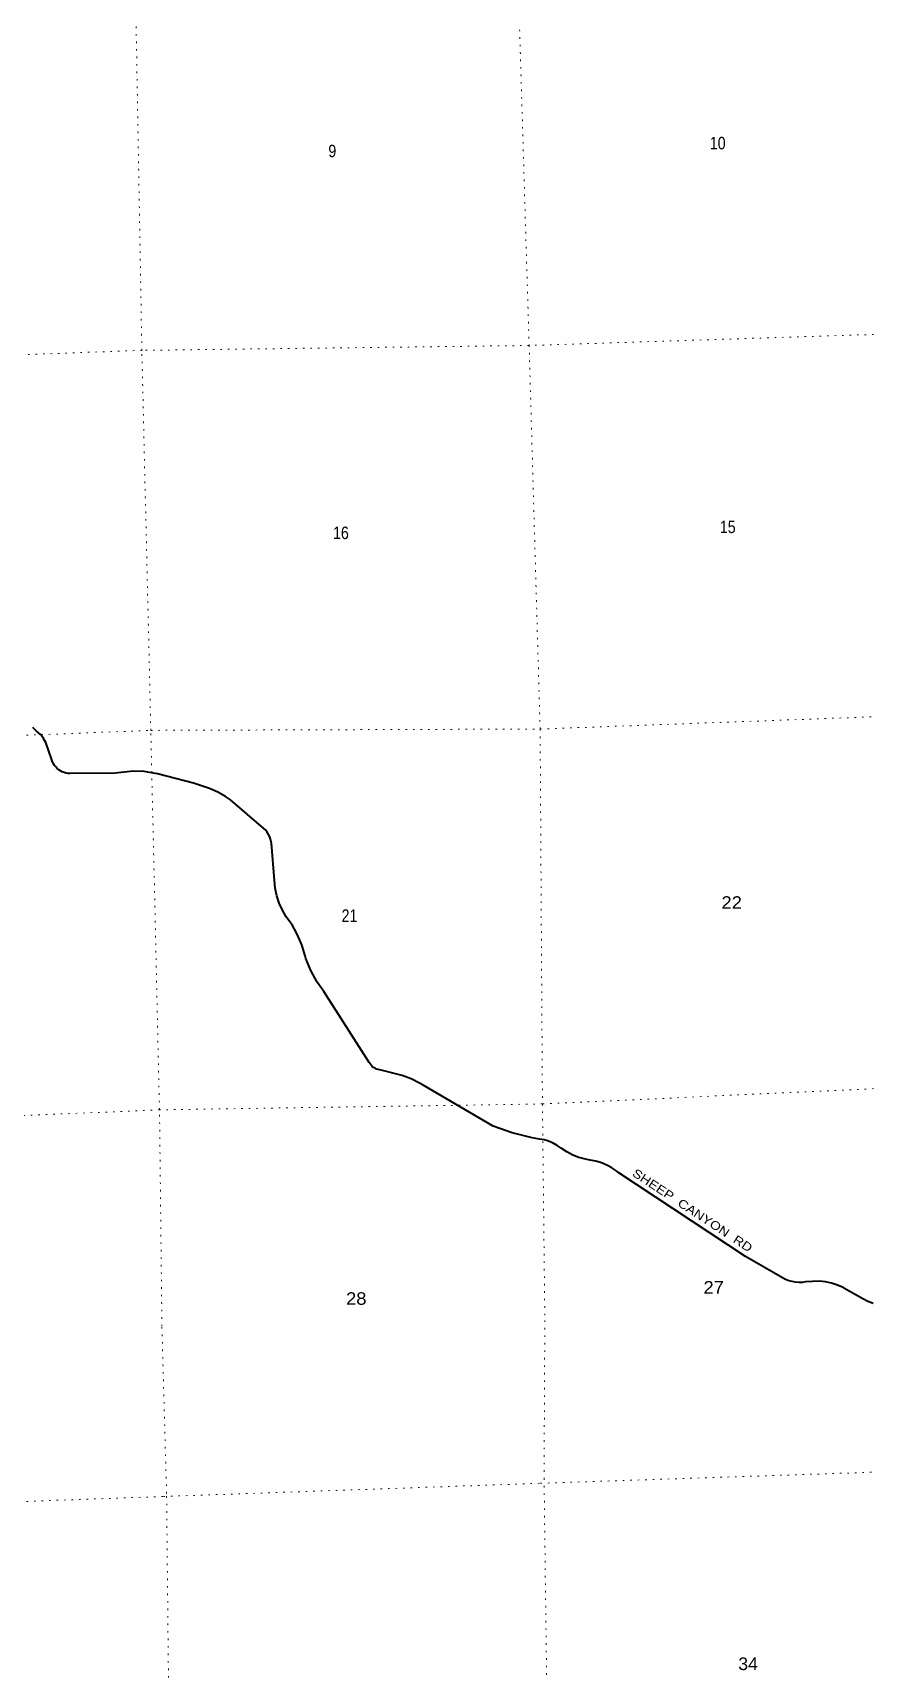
# Model space of a CAD drawing. Header units: feet. Extents: x 248627 to 501257, y -181930 to 5472.
# Drawn here: x 353216 to 364924, y -47886 to -24946 of the extents above; entities that cross this region are included whole.
import ezdxf

# ---------------------------------------------------------------- set-up
doc = ezdxf.new("R2010")
doc.units = ezdxf.units.FT
doc.header["$LTSCALE"] = 70
doc.linetypes.add('DOTTED', pattern=[1.5, 0.3, -1.2])
for name, color, linetype, lineweight in [('26', 7, 'Continuous', 40), ('27', 7, 'Continuous', 40), ('7', 7, 'DOTTED', 13)]:
    doc.layers.add(name, color=color, linetype=linetype, lineweight=lineweight)

msp = doc.modelspace()

# ---------------------------------------------------------------- linework, layer by layer
at = {"layer": '26'}
for points in [[(354963.03, -35327.99), (354934.62, -35321.7), (354779.58, -35297.35), (354622.85, -35289.34), (354372.56, -35316.96), (353737.64, -35323.13), (353712.7, -35323.37), (353687.64, -35319.23), (353682.1, -35318.28), (353654.65, -35310.56), (353628.15, -35300), (353602.9, -35286.74), (353579.18, -35270.91), (353557.24, -35252.69), (353537.32, -35232.27), (353519.65, -35209.89), (353504.41, -35185.78), (353491.78, -35160.21), (353481.89, -35133.46), (353398.7, -34890.77), (353387.22, -34866.07), (353368.89, -34834.55), (353347.37, -34805.11), (353322.89, -34778.08), (353295.72, -34753.76), (353266.16, -34732.42), (353214.85, -34677.83)], [(364992.21, -42748.07), (364917.64, -42719.72), (364846.45, -42683.73), (364583.25, -42532.08), (364572.4, -42526.39), (364493.19, -42490.72), (364410.69, -42463.53), (364325.8, -42445.12), (364239.45, -42435.68), (364044.49, -42446.7), (364002.49, -42452.28), (363954.13, -42453.91), (363905.87, -42450.49), (363858.22, -42442.04), (363811.73, -42428.65), (363766.88, -42410.48), (363724.18, -42387.72), (363201.94, -42088.29), (361430.21, -40919.5), (361399.93, -40894.94), (361333.07, -40848.82), (361261.76, -40809.94), (361186.77, -40778.72), (361108.93, -40755.52), (361029.09, -40740.58), (360960.48, -40728.13), (360870.34, -40703.11), (360783.32, -40668.8), (360700.35, -40625.59), (360622.36, -40573.94), (360621.27, -40573.09), (360566.25, -40534.7), (360507.51, -40502.28), (360445.71, -40476.17), (360381.51, -40456.67), (360315.63, -40443.99), (360214.51, -40427.04), (359936.36, -40359.82), (359666.75, -40263.89), (358685.56, -39688.96), (358645.21, -39664.88), (358520.89, -39602.04), (358390.68, -39552.54), (358077.84, -39477.18), (358055.44, -39471.67), (358033.48, -39463.77), (358012.46, -39453.62), (357992.63, -39441.33), (357974.18, -39427.04), (357957.33, -39410.89), (357942.26, -39393.07), (357929.14, -39373.78), (357293.39, -38377.66), (357202.85, -38245.52), (357114.4, -38084.65), (357043.26, -37915.43), (357034.05, -37876.92), (356986.54, -37723.34), (356923.24, -37575.58), (356844.84, -37435.24), (356832.33, -37420.08), (356768.75, -37332.55), (356714.66, -37238.85), (356670.66, -37140.01), (356637.24, -37037.11), (356614.76, -36931.28), (356603.46, -36823.69), (356560.64, -36301.66), (356557.29, -36279), (356549, -36243.98), (356537.09, -36210.02), (356521.7, -36177.49), (356502.99, -36146.75), (356481.17, -36118.13), (356456.48, -36091.95), (355985.02, -35692.03), (355918.18, -35646.3), (355807.73, -35583.92), (355691.36, -35533.42), (355468.79, -35457.86), (354963.03, -35327.99)]]:
    msp.add_lwpolyline(points, dxfattribs=at)
at = {"layer": '7'}
for points in [[(355026.15, -43067.82), (354992.31, -40034.95), (354870.79, -34719.13), (354744.96, -29395.42), (354650.59, -24050.43), (354552.27, -18707.61), (354431.32, -13407.88), (354393.85, -8189.73), (354330.37, -2863.78), (354215.82, 2369.73), (354207.27, 2776.62)], [(359609.38, 2861.97), (359601.12, 2480.43), (359705.33, -2801.78), (359801.2, -8019.84), (359820, -13335.32), (359883.12, -18594.83), (360010.39, -23958.77), (360172.06, -29327.51), (360325.84, -34700.57), (360358.5, -39953.12), (360391.96, -42985.14)], [(370756.47, -29023.4), (365522.96, -29155.62), (360172.06, -29327.51), (354744.96, -29395.42), (349493.48, -29587.91), (344124.41, -29645.67), (342347.07, -29781.7)], [(342424.84, -35133.6), (344294.14, -35070.51), (349561.49, -34927.79), (354870.79, -34719.13), (360325.84, -34700.57), (365589.38, -34507.65), (370891.93, -34335.48), (371876.89, -34309.44)], [(371277.97, -39628.95), (370948.58, -39639.53), (365628.29, -39709.64), (360358.5, -39953.12), (354992.31, -40034.95), (349727.83, -40258.11), (344422.84, -40361.9), (342504.35, -40450.61)], [(355424.27, -73647.46), (355407.36, -72169.74), (355332.01, -66712.95), (355263.96, -61498.35), (355195.44, -56164.34), (355145.98, -50823.72), (355091.45, -45408.99), (355026.15, -43067.82)], [(360541.09, -58522.74), (360474.5, -55759.12), (360451.68, -50679.91), (360381.24, -45211.17), (360391.96, -42985.14)], [(342596.89, -45820.73), (344448.92, -45750.58), (349667.5, -45644.87), (355047.9, -45452.08), (360330.57, -45267.01), (365652.24, -45089.93), (368526.94, -45013.92)]]:
    msp.add_lwpolyline(points, dxfattribs=at)

# ---------------------------------------------------------------- texts
at = {"layer": '27', "width": 1.2}
msp.add_text('SHEEP  CANYON  RD', height=120, rotation=326.588, dxfattribs=at).set_placement((361606.93, -40952.22))
at = {"layer": '7'}
for s, height, width, p in [('9', 175, 0.85, (357358.48, -26689.79)), ('10', 175, 0.85, (362704.02, -26579.46)), ('16', 175, 0.85, (357423.93, -32039.87)), ('15', 175, 0.85, (362844.81, -31955.55)), ('22', 175, 1.1, (362867.26, -37218.64)), ('21', 175, 0.85, (357544.27, -37401.91)), ('27', 175, 1.1, (362615.24, -42608.95)), ('28', 175, 1.1, (357606.3, -42766.56)), ('34', 176, 1.05, (363102.81, -47883.65))]:
    msp.add_text(s, height=height, dxfattribs=dict(at, width=width)).set_placement(p)

doc.saveas('drawing.dxf')
